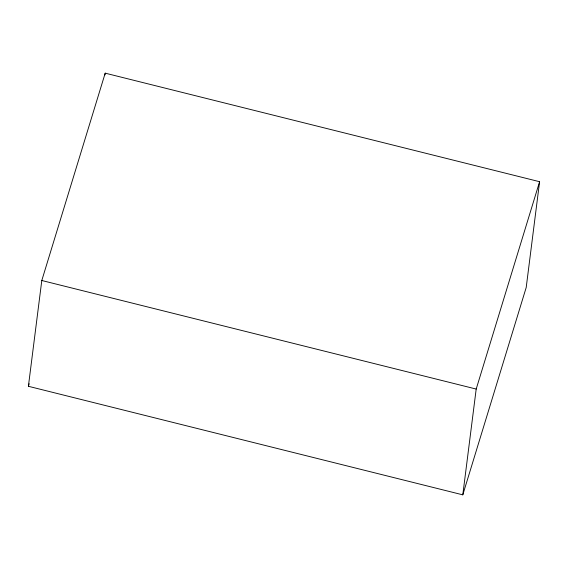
<?xml version="1.0" encoding="UTF-8"?>
<svg xmlns="http://www.w3.org/2000/svg" width="568" height="568" viewBox="0 0 568 568"><rect width="100%" height="100%" fill="white"/><g stroke="black" fill="none" stroke-linecap="round" stroke-linejoin="round"><path stroke-width="0.85" d="M28.4 386.29L41.798 280.5L105.208 73.158L539.6 181.71L526.202 287.5L462.792 494.842L28.4 386.29L29.174 383.748M104.981 74.905L105.208 73.158M462.792 494.842L476.197 389.059L539.6 181.71M41.798 280.5L476.197 389.059"/></g></svg>
